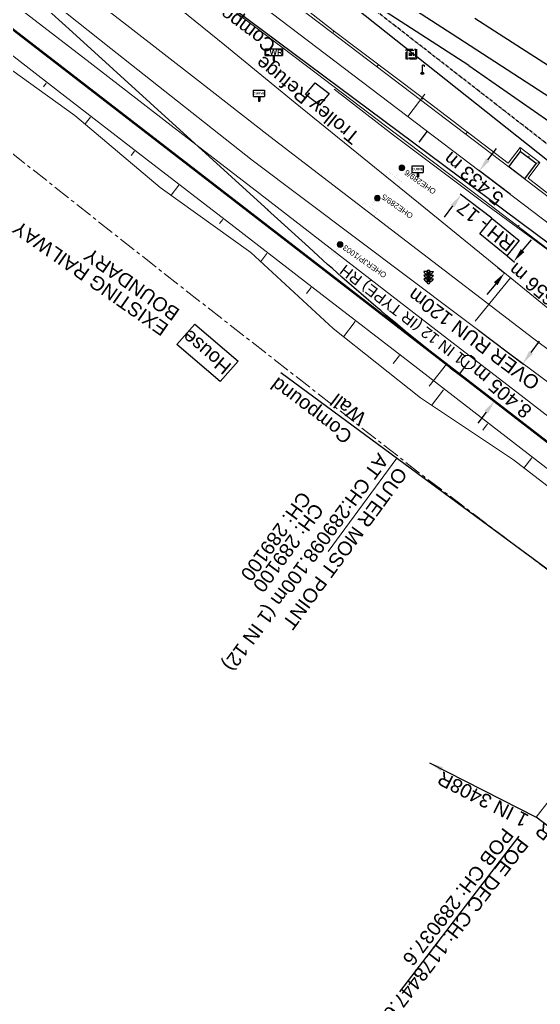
# Model space of a CAD drawing. Header units: metres. Extents: x 644418 to 1306172, y 3366650 to 6747308.
# Drawn here: x 653490 to 653583.4, y 3373181.7 to 3373358.3 of the extents above; entities that cross this region are included whole.
import ezdxf
from ezdxf.enums import TextEntityAlignment as Align

# ---------------------------------------------------------------- set-up
doc = ezdxf.new("R2010")
doc.units = ezdxf.units.M
doc.header["$MEASUREMENT"] = 0
doc.linetypes.add('CENTER', pattern=[2, 1.25, -0.25, 0.25, -0.25])
doc.linetypes.add('PHANTOM', pattern=[2.5, 1.25, -0.25, 0.25, -0.25, 0.25, -0.25])
doc.layers.get('Defpoints').update_dxf_attribs({"lineweight": 0})
for name, color, linetype, lineweight in [('C-ALIG-LABL-DG', 1, 'Continuous', 25), ('Existing Chainage', 7, 'Continuous', 0), ('Existing IR Track', 143, 'Continuous', 0), ('Existing Railway Boundary', 7, 'CENTER', 0), ('IR Proposed Chainage', 190, 'Continuous', 0), ('IR Proposed TPTC Chainages', 190, 'Continuous', 0), ('OHE MAST', 8, 'Continuous', 0), ('OHE MAST TEXT', 8, 'Continuous', 0), ('Prop TPTC Connecting line', 10, 'Continuous', 0), ('Proposed Chainage', 10, 'Continuous', 0), ('PROPOSED DFCC TOE LINE', 239, 'Continuous', 0), ('PROPOSED DFCC TOE SLOPES', 239, 'Continuous', 0), ('PROPOSED DFCC TOE SLOPES - Cut & Connection', 239, 'Continuous', 0), ('PROPOSED DFCC TRACK', 1, 'Continuous', 0), ('PROPOSED GRADES IN PLAN FOR CUT & CONNECTION', 190, 'Continuous', 0), ('PROPOSED GRADES IN PLAN FOR LINK LINE', 10, 'Continuous', 0)]:
    doc.layers.add(name, color=color, linetype=linetype, lineweight=lineweight)
for name, color, linetype in [('C-ROAD-CNTR-N', 92, 'Continuous'), ('COMPOUND_WALL', 251, 'Continuous'), ('CURVE_DETAILS', 251, 'Continuous'), ('DFCC Boundary', 6, 'CENTER'), ('Dimension', 10, 'Continuous'), ('GOVT_BUILDING', 251, 'Continuous'), ('IR PROPOSALS', 190, 'Continuous'), ('LAMP_POST', 7, 'Continuous'), ('LINK LINE', 190, 'Continuous'), ('LWR', 251, 'Continuous'), ('Manhole', 251, 'Continuous'), ('PROPOSED DFCC FORMATION LINE', 187, 'Continuous'), ('PROPOSED FORMATION LINE - Connecting line', 187, 'Continuous'), ('RESIDENTIAL_BL_PUC', 251, 'Continuous'), ('SIGNAL_POST', 8, 'Continuous'), ('SUB_ROAD_CENTRE', 34, 'Continuous'), ('SUB_ROAD_EDGE', 34, 'Continuous'), ('TOPO_TEXT', 251, 'Continuous'), ('Trolley Refuse', 10, 'Continuous'), ('TROLLEY_STAND', 7, 'Continuous')]:
    doc.layers.add(name, color=color, linetype=linetype)
doc.styles.add('NB', font='swissbo.ttf', dxfattribs={"height": 1.5})
doc.styles.add('ROMANS', font='romans.shx')
doc.styles.get("Standard").update_dxf_attribs({"font": 'arial.ttf'})
doc.styles.add('Style-Arial', font='arial.ttf')
doc.dimstyles.new('DIM', dxfattribs={"dimtxt": 2.5, "dimasz": 2.5, "dimexe": 0.18, "dimexo": 0.0625, "dimgap": 0.09, "dimtad": 0, "dimtih": 1, "dimtoh": 1, "dimdec": 3, "dimzin": 0, "dimdsep": 46, "dimtxsty": 'Standard', "dimcen": 0.09, "dimadec": 0, "dimazin": 0, "dimtfac": 1, "dimtdec": 3, "dimtofl": 0, "dimtmove": 0, "dimatfit": 3, "dimfxl": 1, "dimtolj": 1, "dimtzin": 0, "dimarcsym": 0})
doc.dimstyles.get("Standard").update_dxf_attribs({"dimtxt": 2.5, "dimasz": 2.5, "dimexe": 0.18, "dimexo": 0.0625, "dimgap": 0.09, "dimtad": 0, "dimtih": 1, "dimtoh": 1, "dimdec": 3, "dimzin": 0, "dimdsep": 46, "dimtxsty": 'Standard', "dimcen": 0.09, "dimclrd": 1, "dimclre": 1, "dimclrt": 1, "dimadec": 0, "dimazin": 0, "dimtfac": 1, "dimtdec": 3, "dimtofl": 0, "dimtmove": 0, "dimatfit": 3, "dimfxl": 1, "dimtolj": 1, "dimtzin": 0, "dimarcsym": 0})

# ---------------------------------------------------------------- blocks, each defined once
blk = doc.blocks.new('LP')
for points in [[(0, 0), (0, 1.5)], [(0.25, 1.35), (0.44, 1.35)]]:
    blk.add_lwpolyline(points)
for centre, radius, start, end in [((0.07, 0.99), 0.519, 57.6425, 97.3165), ((0.34, 1.33), 0.094, 11.7012, 168.0476)]:
    blk.add_arc(centre, radius, start, end)
at = {"extrusion": (0, 0, -1)}
blk.add_ellipse((0, 0.01), major_axis=(0.308, 0), ratio=0.400495, dxfattribs=at)
blk.add_ellipse((0.35, 1.36), major_axis=(0.0017, 0.0438), ratio=0.461056, start_param=1.74022, end_param=4.575836)
blk = doc.blocks.new('LWR')
for p, q in [((-1.52, 2.09), (1.54, 2.09)), ((-1.52, 0.92), (-1.52, 2.09)), ((1.54, 2.09), (1.54, 0.92)), ((-1.52, 0.92), (1.54, 0.92))]:
    blk.add_line(p, q)
blk.add_lwpolyline([(-0.13, 0.92), (-0.13, 0), (0.13, 0), (0.13, 0.92)])
at = {"style": 'NB', "width": 1.025371}
blk.add_text('LWR', height=0.988, dxfattribs=at).set_placement((0, 1.5), align=Align.MIDDLE)
blk = doc.blocks.new('MHS')
at = {"layer": 'Manhole', "linetype": 'PHANTOM'}
for points in [[(-0.92, 0.95), (0.96, 0.95), (0.96, -0.87), (-0.92, -0.87)], [(-0.72, 0.75), (0.76, 0.75), (0.76, -0.67), (-0.72, -0.67)]]:
    blk.add_lwpolyline(points, close=True, dxfattribs=at)
at = {"layer": 'Manhole', "linetype": 'PHANTOM', "style": 'ROMANS', "width": 0.9}
blk.add_text('MH', height=0.55, dxfattribs=at).set_placement((0.03, -0.22), align=Align.CENTER)
blk = doc.blocks.new('SIG')
for color, points in [(1, [(-0.22, 0.42, 0.180295), (-0.01, 0.33, -0.00255), (0.01, 0.33, -0.00255), (0.02, 0.33, 0.180295), (0.23, 0.42, -0.002654), (0.25, 0.44, 0.184495), (0.33, 0.65, 1.000001), (-0.32, 0.65, 0.184495), (-0.24, 0.44, -0.002654)]), (2, [(0.23, -0.23, -0.002654), (0.25, -0.21, 0.184495), (0.33, 0.01, 1.000001), (-0.32, 0.01, 0.184495), (-0.24, -0.21, -0.002654), (-0.22, -0.23, 0.180295), (-0.01, -0.32, -0.00255), (0.01, -0.32, -0.00255), (0.02, -0.32, 0.180295)]), (3, [(0.23, -0.88, -0.002654), (0.25, -0.86, 0.184495), (0.33, -0.64, 1.000001), (-0.32, -0.64, 0.184495), (-0.24, -0.86, -0.002654), (-0.22, -0.88, 0.395599)])]:
    blk.add_hatch(color=color).paths.add_polyline_path(points)
for p, q in [((-0.31, 0.98), (-0.32, -0.9)), ((0.33, -0.9), (0.32, 0.98))]:
    blk.add_line(p, q)
for points in [[(-0.31, 0.98), (-0.81, 0.98, 0.198758), (-0.42, 0.41, 0.003814), (-0.31, 0.39, 0.003814)], [(-0.31, 0.33), (-0.81, 0.33, 0.198758), (-0.42, -0.23, 0.003727), (-0.32, -0.26, 0.003727)], [(0.32, 0.98), (0.82, 0.98, -0.198758), (0.44, 0.41, -0.003814), (0.32, 0.39, -0.003814)], [(0.32, 0.33), (0.82, 0.33, -0.198758), (0.44, -0.23, -0.003727), (0.33, -0.26, -0.003727)], [(-0.32, -0.32), (-0.81, -0.32, 0.198758), (-0.42, -0.88, 0.003639), (-0.32, -0.9)], [(0.33, -0.32), (0.82, -0.32, -0.198758), (0.44, -0.88, -0.003639), (0.33, -0.9)]]:
    blk.add_lwpolyline(points, format="xyb")
for centre, radius, start, end in [((0.01, 0.91), 0.324, 12.4049, 167.5951), ((0.01, 0.81), 0.357, 27.7578, 152.2422), ((0.01, -0.9), 0.324, 181.4572, 358.5428)]:
    blk.add_arc(centre, radius, start, end)
blk = doc.blocks.new('CURVE')
for p, q in [((-0.98, 0.82), (-0.98, 1.98)), ((-0.98, 1.98), (0.98, 1.98)), ((0.98, 1.98), (0.98, 0.82)), ((-0.98, 0.82), (0.98, 0.82)), ((-0.13, 0.82), (-0.13, 0)), ((-0.13, 0), (0.13, 0)), ((0.13, 0.82), (0.13, 0))]:
    blk.add_line(p, q)
at = {"style": 'NB', "width": 1.025371}
blk.add_text('CURVE', height=0.4, dxfattribs=at).set_placement((0, 1.4), align=Align.MIDDLE)
blk = doc.blocks.new('OHE MAST')
h = blk.add_hatch(color=256)
edge = h.paths.add_edge_path()
edge.add_arc((0, 0), 0.514, 0, 360)
at = {"const_width": 0.01, "flags": 128}
for points in [[(1.5, 3.5), (1.5, 2), (-1.5, 2), (-1.5, 3.5)], [(0, 2), (0, 0)]]:
    blk.add_lwpolyline(points, dxfattribs=at)
blk.add_circle((0, 0), 0.514)
blk = doc.blocks.new('*D1768')
at = {"layer": 'Defpoints', "color": 0, "transparency": 16777216}
for p in [(653572.44, 3373331.18), (653577.98, 3373326.96, 22.61), (653574.69, 3373322.64, 269.65)]:
    blk.add_point(p, dxfattribs=at)
at = {"layer": 'Dimension', "color": 0, "lineweight": -2, "transparency": 16777216}
for p, q in [((653573.95, 3373333.17), (653575.47, 3373335.16)), ((653577.93, 3373327), (653572.29, 3373331.29)), ((653574.64, 3373322.67), (653569, 3373326.97)), ((653567.63, 3373324.87), (653566.12, 3373322.88))]:
    blk.add_line(p, q, dxfattribs=at)
at = {"layer": 'Dimension', "color": 0, "transparency": 16777216}
for points in [[(653573.62, 3373333.42), (653574.28, 3373332.92), (653572.44, 3373331.18)], [(653567.3, 3373325.12), (653567.96, 3373324.61), (653569.15, 3373326.86)]]:
    blk.add_solid(points, dxfattribs=at)
at = {"layer": 'Dimension', "color": 0, "lineweight": 0, "transparency": 16777216, "insert": (653571.36, 3373329.77), "char_height": 2.5, "attachment_point": 5, "rotation": 140}
blk.add_mtext('\\A1;5.433 m', dxfattribs=at)
blk = doc.blocks.new('*D1524')
at = {"layer": 'Defpoints', "color": 0, "transparency": 16777216}
for p in [(653577.36, 3373315.94, 269.73), (653575.69, 3373313.87), (653576.93, 3373312.86)]:
    blk.add_point(p, dxfattribs=at)
at = {"layer": 'Dimension', "color": 0, "lineweight": -2, "transparency": 16777216}
for p, q in [((653580.18, 3373316.87), (653581.76, 3373318.81)), ((653577.41, 3373315.9), (653578.74, 3373314.81)), ((653575.74, 3373313.83), (653577.07, 3373312.75)), ((653575.35, 3373310.92), (653573.78, 3373308.98))]:
    blk.add_line(p, q, dxfattribs=at)
at = {"layer": 'Dimension', "color": 0, "transparency": 16777216}
for points in [[(653579.86, 3373317.13), (653580.5, 3373316.6), (653578.6, 3373314.93)], [(653575.03, 3373311.19), (653575.68, 3373310.66), (653576.93, 3373312.86)]]:
    blk.add_solid(points, dxfattribs=at)
at = {"layer": 'Dimension', "color": 0, "lineweight": 0, "transparency": 16777216, "insert": (653583.05, 3373309.89), "char_height": 2.5, "attachment_point": 5, "rotation": 140}
blk.add_mtext('\\A1;2.656 m', dxfattribs=at)
blk = doc.blocks.new('*D1968')
at = {"layer": 'Defpoints', "color": 0, "transparency": 16777216}
for p in [(653572.2, 3373302.61), (653567.15, 3373295.9), (653580.2, 3373296.6)]:
    blk.add_point(p, dxfattribs=at)
at = {"layer": 'Dimension', "color": 0, "lineweight": -2, "transparency": 16777216}
for p, q in [((653572.25, 3373302.58), (653580.34, 3373296.5)), ((653581.7, 3373298.6), (653583.2, 3373300.6)), ((653567.2, 3373295.86), (653575.29, 3373289.78)), ((653573.65, 3373287.89), (653572.15, 3373285.89))]:
    blk.add_line(p, q, dxfattribs=at)
at = {"layer": 'Dimension', "color": 0, "transparency": 16777216}
for points in [[(653581.37, 3373298.85), (653582.03, 3373298.35), (653580.2, 3373296.6)], [(653573.31, 3373288.14), (653573.98, 3373287.64), (653575.15, 3373289.89)]]:
    blk.add_solid(points, dxfattribs=at)
at = {"layer": 'Dimension', "color": 0, "lineweight": 0, "transparency": 16777216, "insert": (653576.43, 3373291.59), "char_height": 2.5, "attachment_point": 5, "rotation": 140}
blk.add_mtext('\\A1;8.405 m', dxfattribs=at)

msp = doc.modelspace()

# ---------------------------------------------------------------- linework, layer by layer
at = {"layer": 'C-ALIG-LABL-DG', "color": 1, "linetype": 'Continuous', "lineweight": 25}
msp.add_line((653563.0733, 3373338.2807), (653561.5615, 3373336.2896), dxfattribs=at)
at = {"layer": 'C-ROAD-CNTR-N', "color": 190, "linetype": 'Continuous', "lineweight": 50, "flags": 128}
msp.add_lwpolyline([(653615.7135, 3373258.4826), (653476.1086, 3373366.2531)], dxfattribs=at)
at = {"layer": 'COMPOUND_WALL', "linetype": 'Continuous'}
for points in [[(653490.5, 3373388.474, 269.187), (653584.982, 3373318.047, 269.185), (653623.328, 3373289.844, 268.625), (653640.97, 3373277.197, 268.314)], [(653550.221, 3373360.393, 270.187), (653584.66, 3373333.087, 270.14), (653618.113, 3373308.381, 270.32), (653630.774, 3373298.739, 269.651), (653649.484, 3373285.019, 269.85)], [(653536.804, 3373295.027, 269.954), (653585.704, 3373258.966, 269.671), (653640.424, 3373217.815, 269.355), (653709.645, 3373172.602, 269.692), (653678.63, 3373132.646, 269.384)]]:
    msp.add_polyline3d(points, dxfattribs=at)
at = {"layer": 'DFCC Boundary', "ltscale": 0.5, "flags": 128}
msp.add_lwpolyline([(655695.597, 3371812.1897), (655640.8822, 3371912.823), (655580.0449, 3371996.7158), (655509.7792, 3372062.0857), (655426.9534, 3372113.9756), (655342.6069, 3372167.9462), (655257.8854, 3372221.2222), (655173.2688, 3372275.363), (655087.3459, 3372327.2788), (655002.8598, 3372380.6107), (654914.5097, 3372429.9473), (654741.1355, 3372529.4419), (654650.033, 3372576.4159), (654568.6995, 3372626.155), (654571.9877, 3372630.6369), (654391.4686, 3372756.327), (654377.1337, 3372736.8494), (654004.4289, 3373016.6995), (654007.7887, 3373020.6424), (653690.5739, 3373253.6486), (653690.5425, 3373253.6059), (653433.8132, 3373453.1485), (653440.7668, 3373462.5592), (653208.8394, 3373636.5534), (653216.1698, 3373646.5105), (653142.1983, 3373700.8896), (653053.6963, 3373771.1122), (652994.4341, 3373810.5255), (652929.3691, 3373859.5713), (652860.9168, 3373902.1103), (652749.6028, 3373984.4705), (652631.2396, 3374070.7175), (652636.2281, 3374078.1704), (652537.912, 3374145.7283), (652392.904, 3374241.2711), (652388.7719, 3374235.6812), (652308.569, 3374304.8076), (652315.9256, 3374314.7669), (652103.9815, 3374448.7876), (652083.1937, 3374464.1943), (652072.7494, 3374471.9329), (652052.3219, 3374487.0684), (652038.1897, 3374497.5387), (652024.0173, 3374508.0388), (652009.8347, 3374518.5254), (651995.6683, 3374529), (651981.7515, 3374539.2836), (651967.8828, 3374549.5317), (651954.6903, 3374559.2866), (651941.4997, 3374569.04), (651923.9377, 3374582.0168), (651906.3215, 3374595.0337), (651892.0868, 3374605.5547), (651877.7985, 3374616.1153), (651861.6288, 3374628.0564), (651845.5071, 3374639.9619), (651829.5757, 3374651.7544), (651824.7911, 3374655.296), (651813.6747, 3374663.5244), (651797.4592, 3374675.4968), (651792.6217, 3374679.0685), (651809.3453, 3374701.6999), (651798.0335, 3374710.0518), (651782.3495, 3374721.6444), (651766.6655, 3374733.2369), (651750.5163, 3374745.1875), (651734.3118, 3374757.179), (651717.3274, 3374769.6994), (651700.4625, 3374782.1317), (651684.6001, 3374793.8578), (651668.5938, 3374805.6902), (651652.6806, 3374817.4203), (651636.8173, 3374829.1137), (651620.9269, 3374840.8662), (651604.9647, 3374852.6718), (651588.7459, 3374864.6312), (651572.5882, 3374876.5455), (651556.6943, 3374888.2868), (651540.8409, 3374899.9983), (651524.5553, 3374912.0488), (651508.2568, 3374924.109), (651492.7938, 3374935.5157), (651477.3997, 3374946.8715), (651461.3291, 3374958.7436), (651445.2311, 3374970.6359), (651429.3555, 3374982.3615), (651413.4375, 3374994.1184), (651396.6322, 3375006.522), (651379.7761, 3375018.963), (651363.6644, 3375030.8565), (651352.7728, 3375038.8965), (651331.6522, 3375054.4784), (651315.7738, 3375066.1947), (651299.7306, 3375078.0412), (651283.6239, 3375089.9346), (651273.9044, 3375097.1057), (651264.2377, 3375104.2378), (651243.4187, 3375119.6324), (651222.5077, 3375135.095), (651201.5462, 3375150.5784), (651180.4926, 3375166.1298), (651161.7365, 3375179.9701), (651143.0969, 3375193.7244), (651126.6442, 3375205.9373), (651110.0563, 3375218.2505), (651088.7204, 3375233.9244), (651067.5473, 3375249.4788), (651049.4448, 3375262.8672), (651031.0656, 3375276.4601), (651013.3004, 3375289.5618), (650995.6557, 3375302.5748), (650975.556, 3375317.4171), (650955.4878, 3375332.2363), (650948.8014, 3375337.1771), (650951.4372, 3375340.7501), (650937.0874, 3375351.3535), (650916.0918, 3375366.8677), (650897.9224, 3375380.2929), (650879.805, 3375393.6796), (650866.8386, 3375403.2309), (650853.9116, 3375412.7532), (650835.5886, 3375426.289), (650817.2946, 3375439.8035), (650797.968, 3375454.1206), (650778.7222, 3375468.3781), (650760.7655, 3375481.6337), (650742.8011, 3375494.8949), (650723.0807, 3375509.4255), (650703.3693, 3375523.9495), (650688.6613, 3375534.8372), (650673.8463, 3375545.804), (650653.7938, 3375560.6295), (650633.6894, 3375575.4932), (650612.6421, 3375591.0542), (650592.0153, 3375606.3042), (650570.0328, 3375622.5591), (650548.5001, 3375638.4814), (650530.5234, 3375651.793), (650512.3606, 3375665.2423), (650494.7465, 3375678.2665), (650476.9008, 3375691.462), (650459.2976, 3375704.4721), (650441.3132, 3375717.7633), (650427.1261, 3375728.1319), (650413.8099, 3375737.864), (650402.677, 3375746.2697), (650389.8486, 3375755.6668), (650377.7322, 3375764.5425), (650360.7275, 3375777.1141), (650343.7744, 3375789.6482), (650325.0342, 3375803.5254), (650306.3109, 3375817.39), (650287.6225, 3375831.2124), (650268.717, 3375845.1957), (650250.337, 3375858.8009), (650231.8256, 3375872.5033), (650215.4559, 3375884.6355), (650199.261, 3375896.6381), (650189.9351, 3375903.5429), (650184.6476, 3375907.4517), (650170.3331, 3375918.0338), (650153.2211, 3375930.7288), (650135.9365, 3375943.5518), (650119.2313, 3375955.9159), (650102.3769, 3375968.3905), (650085.2738, 3375981.0461), (650068.2078, 3375993.6742), (650052.7787, 3376005.1011), (650037.4384, 3376016.4621), (650022.1728, 3376027.766), (650006.9632, 3376039.0283), (649974.7512, 3376062.8762), (649961.4537, 3376072.7117), (649948.2091, 3376082.508), (649944.476, 3376085.2722), (649918.728, 3376050.5341), (649909.4316, 3376057.4177), (649896.4092, 3376067.0604), (649893.7832, 3376069.0128), (649891.1645, 3376070.9437), (649888.4639, 3376072.9569), (649875.744, 3376082.3694), (649867.5551, 3376088.4016), (649853.4118, 3376098.8745), (649839.2513, 3376109.3603), (649829.0749, 3376116.9005), (649827.2194, 3376118.2675), (649818.0867, 3376125.0366), (649808.8566, 3376131.8779), (649793.2502, 3376143.4201), (649777.6288, 3376154.9733), (649763.6321, 3376165.3144), (649749.5741, 3376175.7007), (649733.9228, 3376187.2754), (649718.3343, 3376198.8036), (649705.3241, 3376208.4391), (649692.3703, 3376218.0327), (649678.0208, 3376228.6769), (649663.5747, 3376239.3366), (649646.4625, 3376252.0623), (649634.6272, 3376260.744), (649624.9192, 3376267.9946), (649615.0208, 3376275.3876), (649599.9831, 3376286.4834), (649588.9857, 3376294.598), (649590.032, 3376296.0132), (649586.1685, 3376298.8639), (649569.3593, 3376311.3207), (649552.641, 3376323.7102), (649537.2353, 3376335.0739), (649521.9792, 3376346.327), (649506.2408, 3376358.0035), (649490.3575, 3376369.7875), (649475.7578, 3376380.5673), (649461.1933, 3376391.3211), (649445.4753, 3376402.9572), (649429.8494, 3376414.5253), (649414.4906, 3376425.9209), (649378.3483, 3376452.6365), (649368.4603, 3376459.9984), (649352.6509, 3376471.6682), (649336.6992, 3376483.4434), (649322.3941, 3376494.1037), (649307.6557, 3376505.0862), (649290.8736, 3376517.4208), (649273.972, 3376529.8435), (649258.1992, 3376541.4854), (649242.2966, 3376553.2232), (649226.5432, 3376564.8634), (649210.8826, 3376576.435), (649195.2207, 3376588.0769), (649179.5326, 3376599.7383), (649164.9134, 3376610.5118), (649150.5177, 3376621.1205), (649135.415, 3376632.3287), (649120.2337, 3376643.5954), (649107.8929, 3376652.6743), (649095.5927, 3376661.7234), (649079.5687, 3376673.5769), (649063.4846, 3376685.4748), (649046.5651, 3376697.9756), (649029.6506, 3376710.4727), (649013.3465, 3376722.5351), (648996.9805, 3376734.6431), (648980.3936, 3376746.8979), (648963.6626, 3376759.259), (648946.7453, 3376771.7643), (648929.6945, 3376784.3682), (648913.5118, 3376796.3614), (648897.2206, 3376808.435), (648876.2496, 3376823.9678), (648855.1325, 3376839.6089), (648839.3985, 3376851.2044), (648823.6596, 3376862.8037), (648806.187, 3376875.7235), (648788.7814, 3376888.5937), (648772.4766, 3376900.6763), (648756.1277, 3376912.7915), (648748.6058, 3376918.3049), (648733.321, 3376929.6306), (648718.1841, 3376940.8501), (648694.1574, 3376958.9078), (648686.9154, 3376964.1595), (648685.9321, 3376964.8321), (648667.95, 3376978.2197), (648649.3198, 3376992.1471), (648633.5557, 3377003.8368), (648617.684, 3377015.6038), (648613.3865, 3377018.7718), (648613.1308, 3377018.4261), (648605.39, 3377024.1325), (648593.439, 3377032.9404), (648576.5994, 3377045.3816), (648559.8787, 3377057.7351), (648542.9247, 3377070.3132), (648525.9483, 3377082.908), (648511.3109, 3377093.7409), (648496.5572, 3377104.6599), (648477.562, 3377118.7172), (648458.5464, 3377132.7896), (648451.3349, 3377138.2101), (648435.5918, 3377149.862), (648422.1096, 3377159.9046), (648408.3664, 3377170.0637), (648394.6863, 3377180.1761), (648381.6588, 3377189.818), (648368.6059, 3377199.4787), (648354.1188, 3377210.196), (648339.6473, 3377220.9017), (648325.8166, 3377231.1386), (648311.9735, 3377241.3853), (648297.2469, 3377252.2824), (648283.6168, 3377262.3688), (648282.6002, 3377260.9951), (648281.5015, 3377261.8082), (648268.446, 3377271.4578), (648255.3849, 3377281.1115), (648243.3023, 3377290.0413), (648231.5826, 3377298.7116), (648230.1246, 3377299.843), (648216.137, 3377310.1827), (648202.3989, 3377320.3379), (648187.9045, 3377331.0225), (648173.4524, 3377341.7035), (648159.964, 3377351.7009), (648146.3755, 3377361.7726), (648132.3698, 3377372.1252), (648118.3132, 3377382.5155), (648104.5683, 3377392.6752), (648090.8453, 3377402.8186), (648079.0331, 3377411.5788), (648067.1746, 3377420.3734), (648052.1864, 3377431.461), (648037.1291, 3377442.5999), (648023.4384, 3377452.7367), (648009.6421, 3377462.9518), (647998.5681, 3377471.1475), (647977.6651, 3377486.6371), (647970.8013, 3377491.7424), (647954.3046, 3377504.0127), (647940.5645, 3377514.1537), (647927.1436, 3377524.0583), (647912.5029, 3377534.9198), (647897.7662, 3377545.8524), (647883.3488, 3377556.5286), (647868.9785, 3377567.1699), (647855.3948, 3377577.2425), (647841.7032, 3377587.3948), (647828.8284, 3377596.8277), (647815.9828, 3377606.2395), (647798.869, 3377618.9232), (647787.996, 3377626.9816), (647769.1212, 3377640.9619), (647756.6675, 3377650.183), (647742.624, 3377660.5991), (647728.5049, 3377671.0713), (647713.635, 3377682.0926), (647698.699, 3377693.1628), (647681.9918, 3377705.517), (647665.4025, 3377717.7839), (647652.0515, 3377727.6811), (647638.8028, 3377737.5025), (647625.2604, 3377747.546), (647611.724, 3377757.585), (647601.846, 3377764.9047), (647586.5632, 3377776.2354), (647574.9107, 3377784.8659), (647552.1318, 3377801.7377), (647544.5766, 3377807.3492), (647531.2096, 3377817.2774), (647518.7824, 3377826.4783), (647506.3678, 3377835.6698), (647493.0662, 3377845.5438), (647479.7149, 3377855.4547), (647466.3541, 3377865.3556), (647452.9886, 3377875.26), (647440.1702, 3377884.755), (647427.3392, 3377894.2595), (647421.9004, 3377898.2902), (647422.4016, 3377898.9655), (647413.1507, 3377905.8213), (647398.5546, 3377916.6386), (647385.2867, 3377926.4568), (647372.1159, 3377936.2032), (647357.4127, 3377947.1112), (647351.2811, 3377951.6601), (647330.0092, 3377967.4105), (647317.4471, 3377976.6964), (647304.414, 3377986.3606), (647291.335, 3377996.0589), (647278.7541, 3378005.3917), (647266.0777, 3378014.7954), (647252.9457, 3378024.4462), (647239.9839, 3378033.9719), (647225.7512, 3378044.5255), (647211.5179, 3378055.0796), (647196.511, 3378066.208), (647181.4966, 3378077.3419), (647167.7872, 3378087.5064), (647154.0498, 3378097.6917), (647140.7668, 3378107.5414), (647127.4862, 3378117.3893), (647113.2521, 3378127.9375), (647099.0375, 3378138.4713), (647085.0268, 3378148.8592), (647070.9977, 3378159.2608), (647056.5444, 3378169.9697), (647042.0873, 3378180.6814), (647027.5624, 3378191.4464), (647013.0728, 3378202.1851), (646999.864, 3378211.9684), (646986.6741, 3378221.7376), (646973.6148, 3378231.4185), (646960.4875, 3378241.1499), (646945.7953, 3378252.0414), (646931.0256, 3378262.9902), (646930.6274, 3378263.2852), (646951.9475, 3378292.0562)], dxfattribs=at)
at = {"layer": 'Existing Chainage', "color": 0, "linetype": 'Continuous', "lineweight": 13, "flags": 128}
msp.add_lwpolyline([(653571.6934, 3373304.2349), (653577.9998, 3373311.9956)], dxfattribs=at)
at = {"layer": 'Existing IR Track', "flags": 128}
for points in [[(653488.0181, 3373385.2114), (653502.3187, 3373373.5765), (653514.8655, 3373363.3663), (653526.7472, 3373353.6788), (653539.3869, 3373343.3734), (653562.4463, 3373324.6346), (653584.7334, 3373306.5234), (653599.0791, 3373295.3269), (653612.515, 3373284.8421), (653627.2485, 3373273.8156), (653641.8511, 3373262.8869), (653656.8126, 3373251.8275), (653671.4279, 3373241.0239), (653687.812, 3373229.0084), (653704.0966, 3373217.066), (653720.3476, 3373205.0837), (653737.0212, 3373192.7897), (653750.168, 3373183.1064), (653763.8414, 3373173.0355), (653778.0731, 3373162.5772), (653790.3904, 3373153.525), (653807.9167, 3373140.5838), (653823.359, 3373129.1813), (653840.4143, 3373116.5158)], [(653589.2761, 3373289.914), (653578.1075, 3373298.1757), (653531.6696, 3373333.0756), (653506.3207, 3373353.1243), (653482.1744, 3373372.2848)], [(653497.183, 3373366.6049), (653509.1645, 3373357.306), (653522.046, 3373347.2948), (653534.8533, 3373337.3416), (653558.4666, 3373319.2198), (653582.1685, 3373301.0301), (653595.8269, 3373290.8985), (653609.5143, 3373280.7456), (653624.3092, 3373269.8326), (653639.0859, 3373258.9329), (653653.9824, 3373247.9979), (653668.7717, 3373237.1416), (653684.9994, 3373225.2137), (653701.207, 3373213.3006), (653717.549, 3373201.3001), (653733.88, 3373189.3077), (653747.3972, 3373179.3615), (653760.8472, 3373169.4647), (653775.2992, 3373158.8304), (653789.6881, 3373148.2426), (653805.1404, 3373136.8348), (653820.6059, 3373125.4168), (653837.5601, 3373112.6674), (653852.5684, 3373101.3812)]]:
    msp.add_lwpolyline(points, dxfattribs=at)
at = {"layer": 'Existing Railway Boundary', "color": 244, "ltscale": 2.5, "flags": 128}
msp.add_lwpolyline([(653287.1868, 3373490.7761), (653287.1868, 3373490.7761), (653292.5786, 3373487.0389), (653297.5635, 3373483.6522), (653306.0342, 3373477.8261), (653312.2973, 3373473.5275), (653319.1325, 3373468.8218), (653324.4146, 3373465.1867), (653330.0555, 3373461.3048), (653336.5668, 3373456.8592), (653336.6384, 3373456.8173), (653340.7282, 3373453.9974), (653343.2403, 3373451.9847), (653352.4152, 3373444.6524), (653358.0285, 3373440.1303), (653371.6525, 3373429.2121), (653389.7347, 3373414.6037), (653408.162, 3373399.7164), (653422.1189, 3373388.3233), (653435.9047, 3373377.0691), (653451.0231, 3373364.4563), (653461.997, 3373355.304), (653466.3705, 3373351.8768), (653478.3874, 3373342.3877), (653490.2903, 3373332.9886), (653503.0713, 3373322.8822), (653515.8676, 3373312.764), (653539.401, 3373294.3874), (653563.1455, 3373275.8459), (653576.9172, 3373265.4499), (653590.5516, 3373255.1576), (653605.287, 3373244.0961), (653605.3129, 3373244.0761), (653620.1179, 3373233.1556), (653628.6761, 3373226.8733)], dxfattribs=at)
at = {"layer": 'GOVT_BUILDING', "linetype": 'Continuous'}
msp.add_polyline3d([(653579.574, 3373318.682, 269.711), (653577.363, 3373315.935, 269.728), (653572.482, 3373319.888, 269.653), (653574.693, 3373322.635, 269.653)], close=True, dxfattribs=at)
at = {"layer": 'IR PROPOSALS'}
msp.add_line((653570.5884, 3373297.0774, 0.6818), (653568.8049, 3373294.7012, 0.0099), dxfattribs=at)
for points in [[(653463.9132, 3373386.3465, -0.02078832), (653492.0419, 3373362.7978), (653499.476, 3373356.0293)], [(653569.8903, 3373293.8606, -0.02078832), (653541.8077, 3373317.4643), (653534.3868, 3373324.2473)]]:
    msp.add_lwpolyline(points, format="xyb", dxfattribs=at)
msp.add_lwpolyline([(653499.476, 3373356.0293), (653534.597, 3373324.0524)], dxfattribs=at)
at = {"layer": 'IR PROPOSALS', "lineweight": 13, "elevation": 0.0105, "flags": 128}
msp.add_lwpolyline([(653545.3188, 3373262.924), (653557.644, 3373279.6587)], dxfattribs=at)
at = {"layer": 'IR PROPOSALS'}
msp.add_circle((653570.443, 3373296.881), 1.2487, dxfattribs=at)
at = {"layer": 'IR Proposed Chainage', "flags": 128}
msp.add_lwpolyline([(653563.4463, 3373292.5185), (653566.5015, 3373296.4765)], dxfattribs=at)
at = {"layer": 'LINK LINE'}
msp.add_line((653558.162, 3373183.9392), (653579.5664, 3373211.8137), dxfattribs=at)
at = {"layer": 'Proposed Chainage', "linetype": 'Continuous', "lineweight": 0, "flags": 128}
msp.add_lwpolyline([(653562.6259, 3373344.8986), (653559.6022, 3373340.9165)], dxfattribs=at)
at = {"layer": 'PROPOSED DFCC FORMATION LINE', "lineweight": 0, "flags": 128}
for points in [[(653848.58, 3373126.1936), (653832.6516, 3373138.2886), (653816.7233, 3373150.3836), (653800.795, 3373162.4785), (653784.8666, 3373174.5735), (653768.9383, 3373186.6685), (653753.01, 3373198.7634), (653737.0816, 3373210.8584), (653721.1533, 3373222.9534), (653705.225, 3373235.0483), (653689.2966, 3373247.1433), (653673.3683, 3373259.2383), (653657.44, 3373271.3332), (653641.5116, 3373283.4282), (653625.5833, 3373295.5232), (653618.4361, 3373300.9503), (653609.655, 3373307.6181), (653602.5078, 3373313.0453), (653593.7266, 3373319.7131), (653577.7983, 3373331.8081), (653561.87, 3373343.903), (653545.9416, 3373355.998), (653530.0133, 3373368.093)], [(653844.0444, 3373120.2205), (653828.116, 3373132.3155), (653812.1877, 3373144.4104), (653796.2594, 3373156.5054), (653780.331, 3373168.6004), (653764.4027, 3373180.6953), (653748.4744, 3373192.7903), (653732.546, 3373204.8853), (653716.6177, 3373216.9802), (653700.6894, 3373229.0752), (653684.761, 3373241.1702), (653668.8327, 3373253.2651), (653652.9044, 3373265.3601), (653636.976, 3373277.4551), (653621.0477, 3373289.5501), (653613.9005, 3373294.9772), (653605.1194, 3373301.645), (653597.9722, 3373307.0721), (653589.191, 3373313.74), (653573.2627, 3373325.835), (653557.3344, 3373337.9299), (653541.406, 3373350.0249), (653525.4777, 3373362.1199)]]:
    msp.add_lwpolyline(points, dxfattribs=at)
at = {"layer": 'PROPOSED DFCC TOE LINE', "lineweight": 0, "flags": 128}
for points in [[(653474.8965, 3373410.8027), (653482.6146, 3373404.8866), (653498.5432, 3373392.7919), (653514.3943, 3373380.5953), (653530.4622, 3373368.6842), (653546.1772, 3373356.3082), (653562.188, 3373344.3219), (653577.6146, 3373332.5586)], [(653577.6146, 3373332.5586), (653579.7306, 3373335.3453), (653583.2917, 3373332.6413), (653581.1564, 3373329.8292)], [(653579.8237, 3373334.6648), (653579.7306, 3373335.3453)], [(653578.0008, 3373332.2641), (653578.0919, 3373332.1947)], [(653582.6112, 3373332.5482), (653583.2917, 3373332.6413)], [(653581.1564, 3373329.8292), (653593.9245, 3373319.9737), (653602.7128, 3373313.3153), (653610.1499, 3373308.2699), (653619.6339, 3373302.5277), (653626.875, 3373297.2243), (653643.0383, 3373285.4387), (653659.0343, 3373273.4329), (653675.0205, 3373261.4141), (653690.6389, 3373248.9109), (653706.2449, 3373236.3915), (653722.5721, 3373224.8218), (653736.8565, 3373212.2513)]]:
    msp.add_lwpolyline(points, dxfattribs=at)
at = {"layer": 'PROPOSED DFCC TOE LINE', "lineweight": 0}
msp.add_lwpolyline([(653762.6534, 3373179.5545), (653747.7262, 3373191.8051), (653731.9407, 3373204.0881), (653716.0923, 3373216.2884), (653699.6285, 3373227.6782), (653683.33, 3373239.2857), (653667.4647, 3373251.4635), (653652.118, 3373264.3245), (653635.9709, 3373276.1314), (653620.5133, 3373288.8462), (653613.5508, 3373294.5167), (653605.0789, 3373301.5918), (653597.7651, 3373306.7994), (653589.1593, 3373313.6982), (653573.0567, 3373325.5636), (653557.0364, 3373337.5375), (653546.3632, 3373345.7988)], dxfattribs=at)
at = {"layer": 'PROPOSED DFCC TOE SLOPES', "linetype": 'Continuous', "lineweight": 0, "flags": 128}
for points in [[(653546.1928, 3373356.0525), (653546.3109, 3373356.2081)], [(653554.0389, 3373349.8495), (653554.3164, 3373350.2149)], [(653562.162, 3373344.0113), (653562.3209, 3373344.2205)], [(653569.9672, 3373337.7545), (653570.2728, 3373338.157)], [(653581.2177, 3373333.6063), (653581.3641, 3373333.7991)]]:
    msp.add_lwpolyline(points, dxfattribs=at)
at = {"layer": 'PROPOSED DFCC TOE SLOPES', "flags": 128}
msp.add_lwpolyline([(653579.3857, 3373321.1855), (653579.5783, 3373321.4391)], dxfattribs=at)
at = {"layer": 'PROPOSED DFCC TOE SLOPES - Cut & Connection', "color": 190, "flags": 128}
for points in [[(653611.0749, 3373252.1261), (653609.3165, 3373253.7498), (653594.4081, 3373267.1671), (653578.5218, 3373279.3175), (653561.8373, 3373290.4339), (653546.2006, 3373302.9077), (653531.4412, 3373316.5181), (653515.192, 3373328.1983), (653499.8956, 3373341.1131), (653483.6104, 3373352.7468)], [(653494.7473, 3373346.9071), (653494.2208, 3373346.2251)], [(653494.7473, 3373346.9071), (653494.2208, 3373346.2251)], [(653502.6632, 3373340.7966), (653501.7191, 3373339.5735)], [(653502.6632, 3373340.7966), (653501.7191, 3373339.5735)], [(653510.5791, 3373334.6861), (653509.9732, 3373333.9011)], [(653510.5791, 3373334.6861), (653509.9732, 3373333.9011)], [(653518.495, 3373328.5756), (653517.129, 3373326.8059)], [(653518.495, 3373328.5756), (653517.129, 3373326.8059)], [(653526.4109, 3373322.4651), (653525.8323, 3373321.7154)], [(653526.4109, 3373322.4651), (653525.8323, 3373321.7154)], [(653534.3269, 3373316.3546), (653533.2006, 3373314.8956)], [(653534.3269, 3373316.3546), (653533.2006, 3373314.8956)], [(653542.2428, 3373310.2441), (653541.4115, 3373309.1672)], [(653542.2428, 3373310.2441), (653541.4115, 3373309.1672)], [(653550.1587, 3373304.1336), (653548.0646, 3373301.4207)], [(653550.1587, 3373304.1336), (653548.0646, 3373301.4207)], [(653558.0746, 3373298.0231), (653556.9788, 3373296.6034)], [(653558.0746, 3373298.0231), (653556.9788, 3373296.6034)], [(653565.9905, 3373291.9126), (653563.8262, 3373289.1087)], [(653565.9905, 3373291.9126), (653563.8262, 3373289.1087)], [(653573.9064, 3373285.8021), (653573.0375, 3373284.6763)], [(653573.9064, 3373285.8021), (653573.0375, 3373284.6763)], [(653581.8224, 3373279.6916), (653580.4156, 3373277.8691)], [(653581.8224, 3373279.6916), (653580.4156, 3373277.8691)]]:
    msp.add_lwpolyline(points, dxfattribs=at)
at = {"layer": 'PROPOSED DFCC TOE SLOPES - Cut & Connection', "color": 190}
for points in [[(653653.7336, 3373233.9643, 267.4069), (653643.8035, 3373241.5632, 267.4106), (653627.9679, 3373253.7663, 267.4166), (653625.7589, 3373255.4714, 267.4174), (653612.1362, 3373265.9872, 267.4225), (653596.3043, 3373278.2082, 267.4284), (653580.4725, 3373290.4292, 267.4343), (653564.6407, 3373302.6502, 267.4402), (653548.8088, 3373314.8712, 267.4462), (653532.977, 3373327.0922, 267.4521), (653517.1451, 3373339.3132, 267.458), (653501.3133, 3373351.5342, 267.4639), (653485.4815, 3373363.7552, 267.4699)], [(653613.593, 3373255.3881, 267.4202), (653607.5533, 3373260.0503, 267.4225), (653591.7215, 3373272.2713, 267.4284), (653575.8896, 3373284.4923, 267.4343), (653560.0578, 3373296.7133, 267.4402), (653544.2259, 3373308.9343, 267.4462), (653528.3941, 3373321.1553, 267.4521), (653512.5623, 3373333.3763, 267.458), (653496.7304, 3373345.5973, 267.4639), (653480.8986, 3373357.8183, 267.4699)]]:
    msp.add_polyline3d(points, dxfattribs=at)
at = {"layer": 'PROPOSED DFCC TRACK', "color": 12, "flags": 128}
msp.add_lwpolyline([(653890.1959, 3373089.8846), (653472.2157, 3373407.2722)], dxfattribs=at)
at = {"layer": 'PROPOSED FORMATION LINE - Connecting line', "lineweight": 0, "flags": 128}
msp.add_lwpolyline([(653611.0749, 3373252.1261), (653609.3165, 3373253.7498), (653594.4081, 3373267.1671), (653578.5218, 3373279.3175), (653561.8373, 3373290.4339), (653546.2006, 3373302.9077), (653531.4412, 3373316.5181), (653515.192, 3373328.1983), (653499.8956, 3373341.1131), (653483.6104, 3373352.7468)], dxfattribs=at)
at = {"layer": 'PROPOSED GRADES IN PLAN FOR CUT & CONNECTION', "linetype": 'Continuous', "lineweight": 0}
msp.add_line((653602.7724, 3373241.3705), (653582.6078, 3373215.248), dxfattribs=at)
at = {"layer": 'RESIDENTIAL_BL_PUC', "linetype": 'Continuous'}
msp.add_polyline3d([(653521.385, 3373303.66, 272.225), (653529.188, 3373297.025, 272.043), (653525.956, 3373293.407, 272.117), (653518.1518, 3373300.043, 272.117)], close=True, dxfattribs=at)
at = {"layer": 'SUB_ROAD_CENTRE', "linetype": 'Continuous'}
msp.add_polyline3d([(653939.03, 3373115.035, 268.756), (653904.956, 3373136.751, 268.914), (653874.656, 3373156.415, 269.025), (653824.957, 3373188.627, 269.113), (653789.479, 3373211.694, 268.99), (653751.469, 3373236.462, 268.933), (653712.36, 3373261.813, 268.948), (653674.043, 3373286.603, 268.736), (653640.947, 3373308.114, 268.837), (653608.18, 3373329.331, 268.857), (653571.954, 3373352.8, 268.887), (653568.5561, 3373354.9991, 268.89)], dxfattribs=at)
at = {"layer": 'SUB_ROAD_EDGE', "linetype": 'Continuous'}
for points in [[(653561.0977, 3373356.1522), (653535.521, 3373372.739), (653514.3188, 3373385.7818)], [(653568.5561, 3373354.9991), (653536.0491, 3373376.0382)]]:
    msp.add_lwpolyline(points, dxfattribs=at)
for points in [[(653575.132, 3373356.241, 268.749), (653571.6212, 3373358.5014, 268.759)], [(653570.515, 3373350.045, 268.853), (653561.0977, 3373356.1522, 268.8611)], [(653941.371, 3373118.603, 268.725), (653907.589, 3373140.404, 268.808), (653826.068, 3373193.5, 268.942), (653791.812, 3373215.729, 268.864), (653753.832, 3373240.056, 268.794), (653714.439, 3373265.803, 268.809), (653676.888, 3373290.618, 268.597), (653643.516, 3373311.864, 268.73), (653610.555, 3373333.503, 268.708), (653575.132, 3373356.241, 268.749)], [(653570.515, 3373350.045, 268.853), (653606.288, 3373325.22, 268.802), (653638.866, 3373305.021, 268.7), (653671.498, 3373282.924, 268.612), (653709.722, 3373257.484, 268.738), (653743.424, 3373235.952, 268.842), (653748.528, 3373232.602, 268.84), (653786.976, 3373207.873, 268.843), (653823.016, 3373184.681, 268.933), (653838.122, 3373174.24, 268.879), (653871.957, 3373152.717, 268.857), (653901.184, 3373133.7, 268.811), (653936.789, 3373110.912, 268.673)]]:
    msp.add_polyline3d(points, dxfattribs=at)
at = {"layer": 'Trolley Refuse'}
msp.add_lwpolyline([(653580.4946, 3373329.7607), (653577.7071, 3373331.8773), (653579.8237, 3373334.6648), (653582.6112, 3373332.5482)], close=True, dxfattribs=at)
at = {"layer": 'TROLLEY_STAND', "linetype": 'Continuous'}
msp.add_polyline3d([(653543.777, 3373342.939, 269.04), (653541.224, 3373344.877, 269.054), (653542.953, 3373346.97, 269.003), (653545.506, 3373345.032, 269.003)], close=True, dxfattribs=at)

# ---------------------------------------------------------------- block references
at = {"layer": 'CURVE_DETAILS', "linetype": 'Continuous'}
for p in [(653532.917, 3373343.676, 268.638), (653561.375, 3373330.079, 268.69)]:
    msp.add_blockref('CURVE', p, dxfattribs=at)
at = {"layer": 'LAMP_POST', "linetype": 'Continuous'}
msp.add_blockref('LP', (653562.201, 3373348.639, 270.728), dxfattribs=at)
at = {"layer": 'LWR', "linetype": 'Continuous'}
msp.add_blockref('LWR', (653535.548, 3373350.947, 268.725), dxfattribs=at)
at = {"layer": 'Manhole', "linetype": 'Continuous'}
msp.add_blockref('MHS', (653560.188, 3373352.044, 269.07), dxfattribs=at)
at = {"layer": 'OHE MAST', "color": 2, "rotation": 143.3908318566117}
for p in [(653558.525, 3373331.715), (653554.125, 3373326.273), (653547.439, 3373317.944)]:
    msp.add_blockref('OHE MAST', p, dxfattribs=at)
at = {"layer": 'SIGNAL_POST', "linetype": 'Continuous'}
msp.add_blockref('SIG', (653563.294, 3373312.145, 268.926), dxfattribs=at)

# ---------------------------------------------------------------- texts
at = {"layer": 'Dimension', "color": 190, "lineweight": 0}
msp.add_text('1 IN 12 (IR TYPE) RH', height=2, rotation=142.596665, dxfattribs=at).set_placement((653570.0956, 3373297.903))
at = {"layer": 'Existing Chainage', "color": 0, "linetype": 'Continuous', "lineweight": 0, "insert": (653530.4513, 3373258.0726), "char_height": 2.5, "attachment_point": 6, "rotation": 234, "line_spacing_factor": 0.6, "style": 'Style-Arial'}
msp.add_mtext('CH: 289100', dxfattribs=at)
at = {"layer": 'Existing Railway Boundary', "linetype": 'Continuous', "ltscale": 5}
for s, p in [('EXISTING RAILWAY', (653516.8906, 3373303.4347)), ('EXISTING RAILWAY', (653516.8906, 3373303.4347)), ('BOUNDARY', (653518.8773, 3373306.1584)), ('BOUNDARY', (653518.8773, 3373306.1584))]:
    msp.add_text(s, height=2.5, rotation=145, dxfattribs=at).set_placement(p)
at = {"layer": 'IR PROPOSALS', "style": 'Style-Arial'}
msp.add_text('OVER RUN 120m', height=2.5, rotation=143.649422, dxfattribs=at).set_placement((653583.4965, 3373293.6639))
at = {"layer": 'IR PROPOSALS', "lineweight": 13, "char_height": 2.5, "attachment_point": 4, "rotation": 233.649422, "line_spacing_factor": 0.648, "style": 'Style-Arial'}
for s, insert, width in [('\\A1;\\pxsm1;OUTER MOST POINT\\PAT {\\A0;CH:289098.100m (1 IN 12)}', (653556.6791, 3373278.9679, -2.6154), 75.070014), ('CH: 289100', (653543.6769, 3373271.0715), 34.880048)]:
    msp.add_mtext(s, dxfattribs=dict(at, insert=insert, width=width))
at = {"layer": 'IR Proposed TPTC Chainages', "insert": (653577.7442, 3373212.7828), "char_height": 2.5, "attachment_point": 4, "rotation": 232.334524, "line_spacing_factor": 0.6, "style": 'Style-Arial'}
msp.add_mtext('POB CH: 289037.6', dxfattribs=at)
at = {"layer": 'OHE MAST TEXT'}
for s, p in [('OHE289/6', (653561.8052, 3373329.1654)), ('OHE289/5', (653557.6906, 3373324.8055)), ('OHERJP/1003', (653551.8636, 3373314.9185))]:
    msp.add_text(s, height=1, rotation=145, dxfattribs=at).set_placement(p, align=Align.MIDDLE_CENTER)
at = {"layer": 'Prop TPTC Connecting line', "insert": (653580.4199, 3373211.0165), "char_height": 2.5, "attachment_point": 4, "rotation": 232.334524, "line_spacing_factor": 0.6, "style": 'Style-Arial'}
msp.add_mtext('POE DFC CH: 1178447.6m', dxfattribs=at)
at = {"layer": 'PROPOSED GRADES IN PLAN FOR CUT & CONNECTION', "linetype": 'Continuous', "lineweight": 0, "insert": (653581.5076, 3373215.5664), "char_height": 2.5, "attachment_point": 7, "rotation": 153.014687, "line_spacing_factor": 0.84, "style": 'Style-Arial'}
msp.add_mtext('1 IN {\\C190;3408}R', dxfattribs=at)
at = {"layer": 'PROPOSED GRADES IN PLAN FOR LINK LINE', "linetype": 'Continuous', "lineweight": 0, "insert": (653597.698, 3373203.5721), "char_height": 2.5, "attachment_point": 7, "rotation": 142.265394, "line_spacing_factor": 0.84, "style": 'Style-Arial'}
msp.add_mtext('1 IN 3410R', dxfattribs=at)
at = {"layer": 'TOPO_TEXT'}
for s, rotation, p in [('Compound Wall', 143.299108, (653525.4243, 3373360.522)), ('RH - 17', 140.996513, (653573.5875, 3373321.2615))]:
    msp.add_text(s, height=2.5, rotation=rotation, dxfattribs=at).set_placement(p, align=Align.MIDDLE_CENTER)
for s, rotation, p in [('Trolley Refuge', 140.86192, (653551.1887, 3373337.6518)), ('House', 139.759771, (653528.1622, 3373296.3359))]:
    msp.add_text(s, height=2.5, rotation=rotation, dxfattribs=at).set_placement(p)
at = {"layer": 'TOPO_TEXT', "linetype": 'Continuous', "insert": (653548.356, 3373281.994), "char_height": 2.5, "width": 21.759383, "attachment_point": 1, "rotation": 142.852901}
msp.add_mtext('Compound Wall', dxfattribs=at)

# ---------------------------------------------------------------- dimensions: what is measured, and where the dimension line sits
at = {"layer": 'Dimension', "color": 10, "lineweight": 0}
for base, p1, p2, angle, override, picture, middle in [((653572.4379, 3373331.1798), (653574.693, 3373322.635, 269.653), (653577.9838, 3373326.9586, 22.6094), 52.724177, {"dimpost": ' m'}, '*D1768', (653571.3617, 3373329.7658)), ((653576.9299, 3373312.8647), (653577.363, 3373315.935, 269.728), (653575.6881, 3373313.8739), 230.901566, {"dimpost": ' m', "dimtmove": 2}, '*D1524', (653583.0517, 3373309.8889))]:
    dim = msp.add_linear_dim(base=base, p1=p1, p2=p2, angle=angle, dimstyle='DIM', override=override, dxfattribs=at)
    dim.commit()
    dim.dimension.update_dxf_attribs({"geometry": picture, "text_midpoint": middle, "dimtype": 129, "text_rotation": 140})
at = {"layer": 'Dimension', "color": 190, "lineweight": 0}
dim = msp.add_linear_dim(base=(653580.1985, 3373296.6043), p1=(653567.1521, 3373295.8954), p2=(653572.2016, 3373302.6143), angle=53.073748, dimstyle='DIM', override={"dimpost": ' m'}, dxfattribs=at)
dim.commit()
dim.dimension.update_dxf_attribs({"geometry": '*D1968', "text_midpoint": (653576.4281, 3373291.5874), "dimtype": 129, "text_rotation": 140})

# ---------------------------------------------------------------- leaders
at = {"layer": 'PROPOSED GRADES IN PLAN FOR CUT & CONNECTION', "linetype": 'Continuous', "lineweight": 0}
msp.add_leader([(653563.4863, 3373224.9865), (653582.6078, 3373215.248)], dimstyle='Standard', override={"dimasz": 2.5, "dimgap": 0.09, "dimtad": 0}, dxfattribs=at)
at = {"layer": 'PROPOSED GRADES IN PLAN FOR LINK LINE', "linetype": 'Continuous', "lineweight": 0}
msp.add_leader([(653598.4099, 3373203.05), (653582.6078, 3373215.248)], dimstyle='Standard', override={"dimasz": 2.5, "dimgap": 0.09, "dimtad": 0}, dxfattribs=at)

doc.saveas('drawing.dxf')
